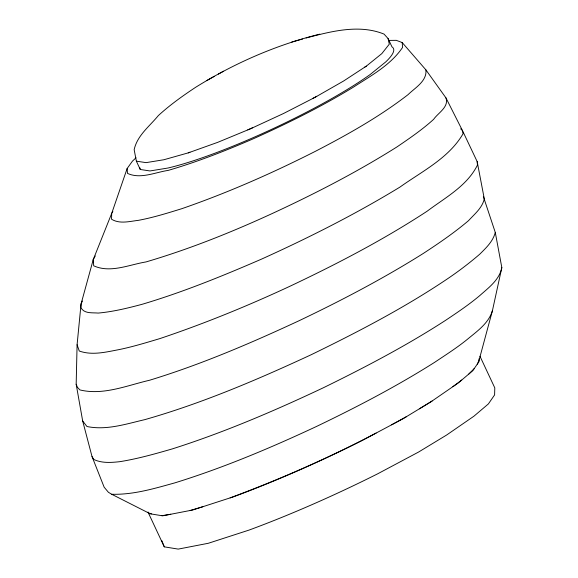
<?xml version="1.0" encoding="UTF-8"?>
<svg xmlns="http://www.w3.org/2000/svg" width="578" height="578" viewBox="0 0 578 578"><rect width="100%" height="100%" fill="white"/><g stroke="black" fill="none" stroke-linecap="round" stroke-linejoin="round"><path stroke-width="0.87" d="M151.45 513.878L148.409 512.859L111.67 494.255L108.404 492.275L104.148 487.189L92.025 456.569L82.683 421.008L76.173 384.247L77.091 344.734L81.057 303.949L93.26 259.536L111.706 213.398L127.153 168.487L132.441 161.146L136.003 157.78M479.09 358.714L479.01 361.64L472.775 370.671L458.325 382.932L431.036 401.746L403.01 418.754L362.189 440.479A210.522 32.209 -25.1 0 1 233.266 496.863L192.72 509.998L162.649 515.822L148.691 513.567L148.076 512.029M111.706 213.398L111.54 219.214C119.632 224.242 129.523 221.367 138.344 220.348C153.112 217.603 167.439 213.123 181.767 208.701C227.768 192.785 272.404 173.111 315.798 151.104C347.804 134.508 379.45 116.749 408.039 94.655C414.939 87.849 427.243 81.079 425.892 69.859L402.201 42.562L396.306 40.337L388.893 40.409M477.247 364.191L479.046 360.289L492.442 310.617L501.827 267.585L495.288 232.45L483.374 196.607M501.827 267.585C499.435 279.897 488.569 287.736 479.74 295.618C468.996 304.657 457.335 312.488 445.674 320.277C406.572 345.622 365.224 367.254 323.42 387.737C274.254 410.936 224.141 432.416 172.287 448.904C154.962 453.911 137.542 458.86 119.711 461.685C111.157 462.624 101.75 463.303 93.809 459.467L92.025 456.569M495.288 232.45C492.955 241.467 486.163 247.803 479.783 254.161C469.965 262.614 459.669 270.497 448.976 277.808C405.315 307.366 358.396 331.736 311.058 354.791C257.094 379.825 202.076 403.314 144.789 419.642C125.968 423.999 106.431 430.545 86.982 426.513L82.683 421.008M492.442 310.617C488.815 322.856 477.883 330.667 468.44 338.448C457.798 347.234 446.144 354.632 434.692 362.29C396.811 386.249 357.016 407.013 316.636 426.398C270.49 447.972 223.419 467.826 174.715 482.905C154.167 488.583 133.207 494.913 111.67 494.255M82.43 301.008L81.057 303.949L80.884 307.496C84.048 313.977 92.278 312.496 98.209 313.074C113.165 311.715 127.716 308.146 142.195 304.274C183.002 292.143 222.472 276.046 261.494 259.132C308.919 237.688 355.492 214.192 399.954 187.084C422.056 171.29 448.911 158.119 463.036 133.785L462.465 130.577L445.963 97.906L425.892 69.859M93.47 262.665L93.26 259.536L95.262 255.967M112.089 212.747L112.862 211.454M468.874 373.98L474.17 368.648M319.779 34.145C275.872 45.048 233.974 63.421 195.61 87.321C182.583 95.941 169.853 105.03 158.321 115.607C149.55 126.322 137.21 135.49 134.161 149.673L136.357 161.161L146.068 162.635L163.906 159.738L188.247 152.867L217.725 142.34L250.274 128.887L283.552 113.49L315.234 97.234L343.607 81.007L366.329 66.138L381.834 53.602L389.29 44.166L388.069 38.545L384.045 34.095C358.996 23.944 331.136 31.429 306.102 37.975M452.877 386.682L461.728 380.042M419.382 408.819L432.091 401.024M316.758 96.302L312.828 98.404M364.805 67.07L366.329 66.138M206.577 80.66L214.409 76.31M218.405 74.071L223.541 71.217M391.602 424.823L406.413 416.687M376.134 433.059C328.998 457.899 280.055 479.278 230.131 497.882M252.68 127.709L247.76 129.855M188.247 152.867L189.924 152.216M190.169 510.49L202.791 506.733M291.76 42.035L302.525 39.029M161.869 515.692L170.777 514.247M136.357 161.161L140.259 169.477L149.969 170.951L167.801 168.054A139.464 21.335 -25.1 0 0 221.62 150.656A140.266 21.458 -25.1 0 0 287.454 121.806A142.253 21.762 -25.1 0 0 370.231 74.461L385.728 61.918A140.244 21.458 -25.1 0 0 391.963 46.861L388.069 38.545M148.691 513.567L164.282 546.846L178.241 549.1L208.311 543.277L248.858 530.149A210.522 32.209 -25.1 0 0 377.781 473.758L418.602 452.032L446.628 435.024L473.909 416.211L488.359 403.95L494.602 394.919L494.797 387.889L479.964 356.236M460.652 128.807L462.465 130.577L477.161 161.565L484.313 198.948C482.103 208.094 474.61 213.997 468.548 220.637C454.322 232.703 438.948 243.208 423.356 253.41C383.322 278.574 341.381 300.546 298.725 320.891C250.166 343.448 200.783 364.624 149.507 380.259C126.994 385.461 103.238 395.619 79.93 389.926L77.452 387.368L76.173 384.247M161.811 540.676L164.282 546.846M77.091 344.734L79.273 351.019C91.96 355.586 105.615 352.161 118.411 349.726C132.434 346.901 146.111 342.689 159.81 338.614C204.085 323.745 247.37 306.08 289.701 286.363C336.916 264.03 383.387 239.863 427.12 211.216C445.111 197.676 467.096 186.029 477.45 165.084L477.161 161.565M445.963 97.906C449.193 107.038 437.972 112.956 433.645 119.321C422.316 129.624 409.679 138.258 397.05 146.863C357.117 172.027 315.075 193.681 272.26 213.513C231.279 232.356 189.266 249.19 145.967 261.942C129.089 264.702 110.362 273.401 93.687 265.801L93.26 259.536M139.89 167.88L140.259 169.477M402.201 42.562L402.577 47.425C390.62 65.133 370.975 75.725 353.476 87.112C321.325 106.757 287.461 123.475 253.099 138.872C225.369 150.844 197.214 161.934 168.191 170.394C155.164 172.316 140.396 179.426 127.471 173.371L127.153 168.487"/></g></svg>
